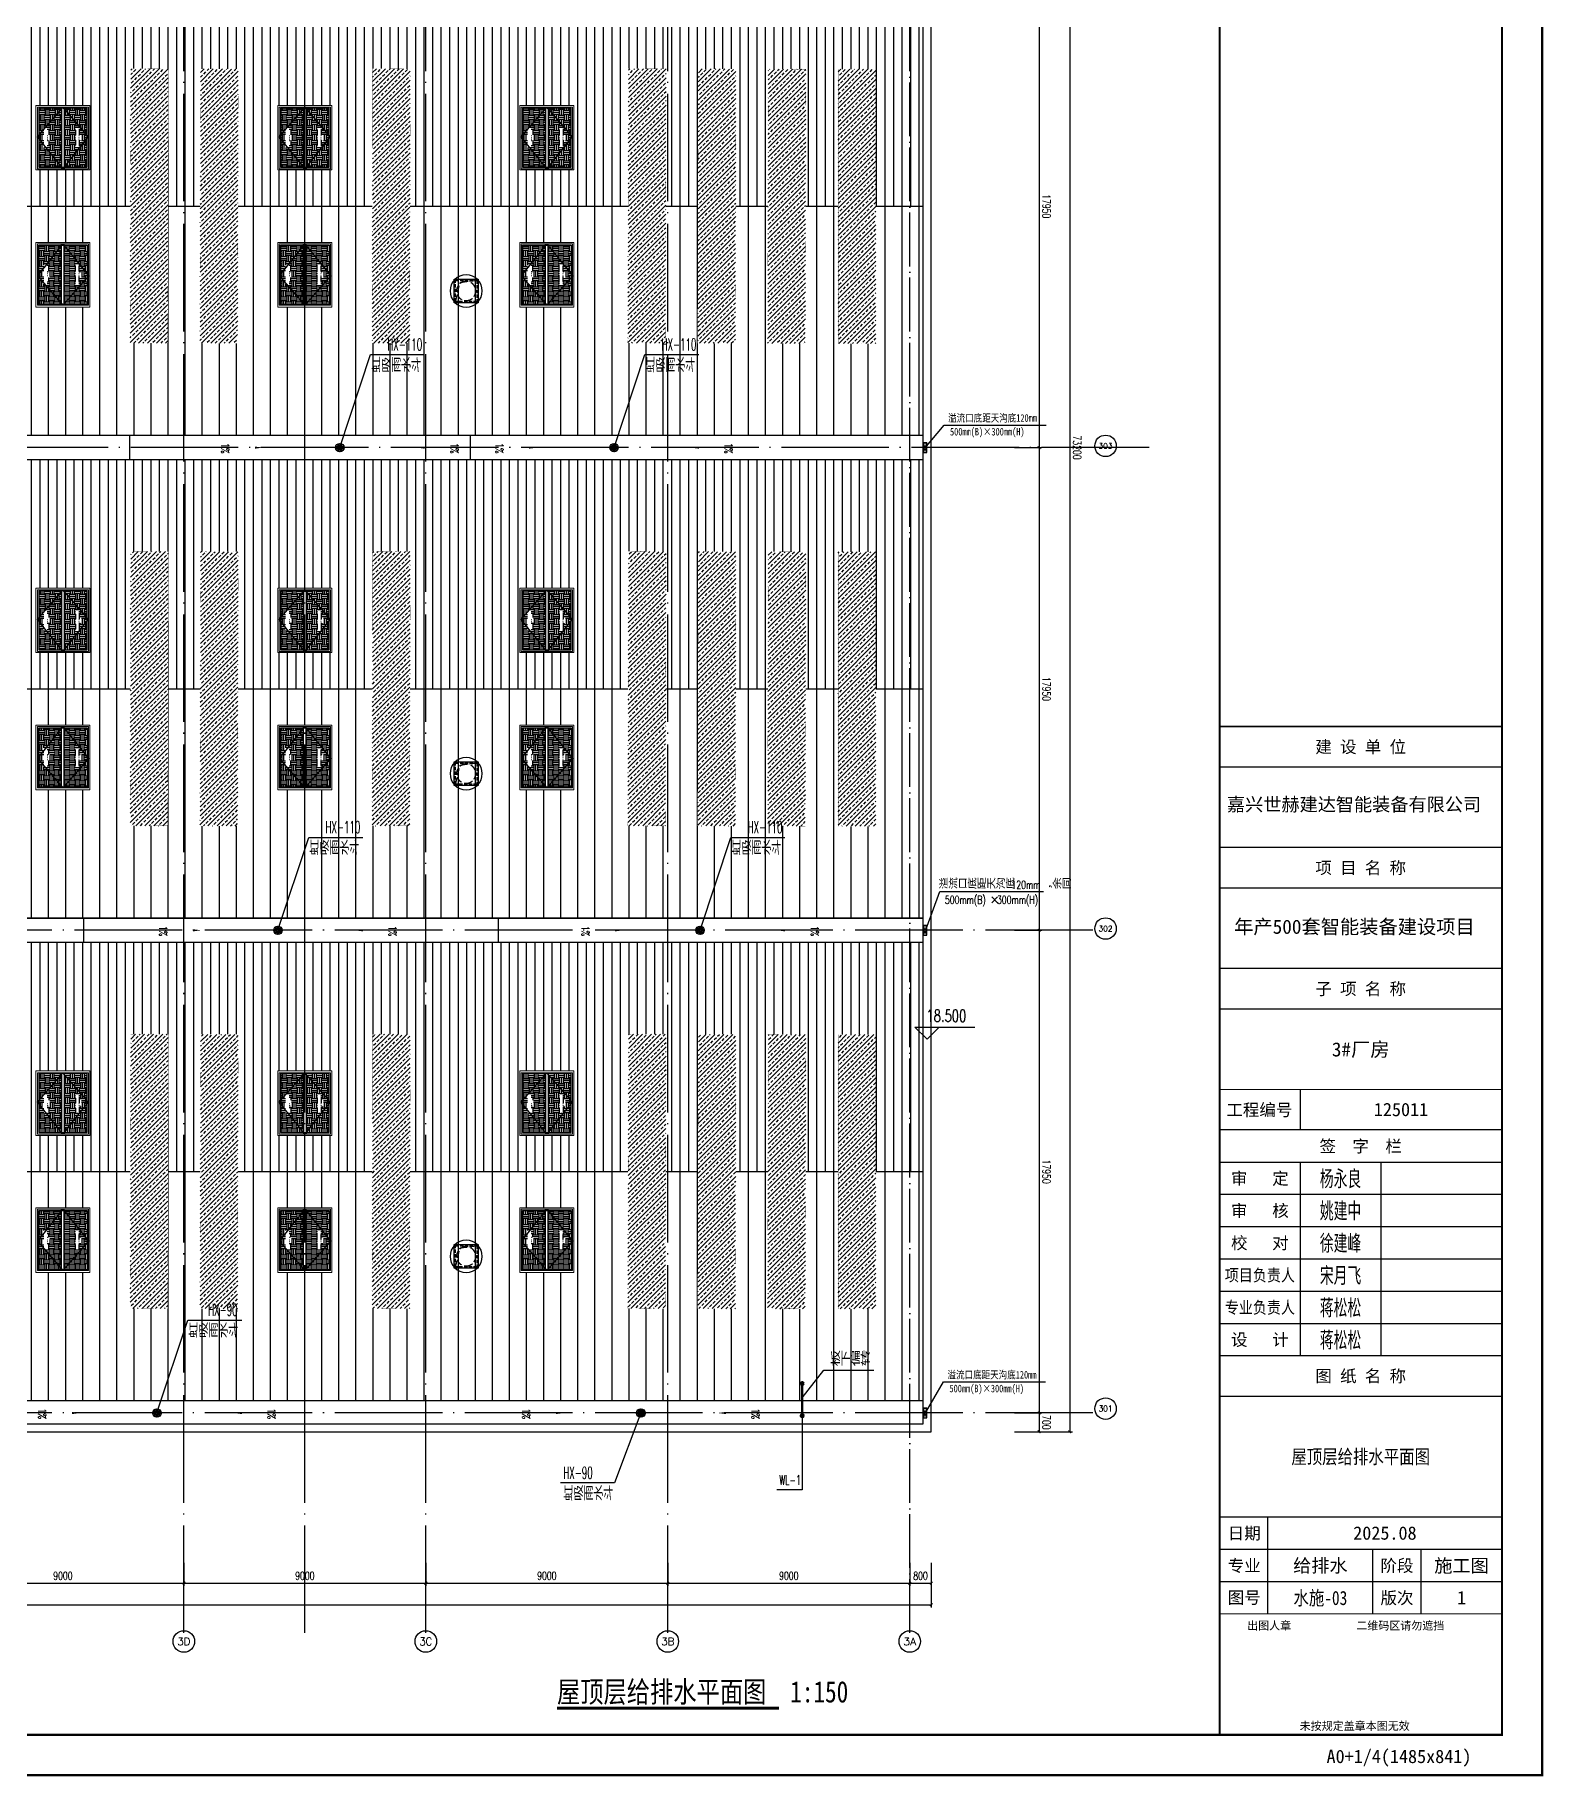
# Model space of a CAD drawing. Extents: x -452079 to 117456, y 3902 to 836955.
# Drawn here: x 61352 to 117456, y 535415 to 600170 of the extents above; entities that cross this region are included whole.
import ezdxf
from ezdxf.enums import TextEntityAlignment as Align

# ---------------------------------------------------------------- set-up
doc = ezdxf.new("R2010")
doc.units = 0
doc.header["$LTSCALE"] = 1000
doc.header["$MEASUREMENT"] = 0
for name, pattern in [('DASH', [0.35, 0.25, -0.1]), ('DOTE', [2.42, 2, -0.2, 0.02, -0.2]), ('HIDDEN', [9.525, 6.35, -3.175])]:
    doc.linetypes.add(name, pattern=pattern)
for name, color, linetype in [('0-cxFrame', 155, 'Continuous'), ('99平面图例外参$0$A-HATCH-2', 251, 'Continuous'), ('A-AXIS-D', 1, 'Continuous'), ('A-AXIS-DOTE', 14, 'DOTE'), ('A-AXIS-SYMB', 3, 'Continuous'), ('A-DRAIN', 142, 'Continuous'), ('A-HATCH-2', 251, 'Continuous'), ('A-LIN-V', 9, 'Continuous'), ('A-SFCE', 30, 'Continuous'), ('A-WINDOW', 140, 'Continuous'), ('AS-COLN', 6, 'Continuous'), ('AS-结构边线层', 200, 'Continuous'), ('DIM_污水', 2, 'Continuous'), ('E-电气标注', 84, 'Continuous'), ('PUB_TEXT', 7, 'Continuous'), ('qianming', 155, 'Continuous'), ('S-其他', 3, 'Continuous'), ('SPACE', 7, 'Continuous'), ('SPACE_HATCH', 8, 'Continuous'), ('TWT_LEAD', 3, 'Continuous'), ('WALL', 2, 'Continuous'), ('参考线', 8, 'Continuous'), ('图号层', 4, 'Continuous'), ('图名层', 4, 'Continuous'), ('外框', 1, 'HIDDEN'), ('文本', 4, 'Continuous'), ('暖通', 7, 'Continuous'), ('虹吸溢流', 3, 'Continuous'), ('虹吸雨水斗', 6, 'Continuous'), ('虹吸雨水标注XT', 7, 'Continuous')]:
    doc.layers.add(name, color=color, linetype=linetype)
for name, color, linetype, lineweight in [('0-cxText', 131, 'Continuous', 25), ('Gps-ZF污水', 2, 'DASH', 60), ('LG-ZF污水', 2, 'Continuous', 60), ('成型线', 3, 'Continuous', 18)]:
    doc.layers.add(name, color=color, linetype=linetype, lineweight=lineweight)
doc.layers.add('A-加建区域', color=47, linetype='Continuous', plot=False)
doc.styles.add('-宋体', font='', dxfattribs={"width": 0.8})
doc.styles.add('_TCH_AXIS', font='COMPLEX', dxfattribs={"bigfont": 'GBCBIG'})
doc.styles.add('_TCH_DIM', font='SIMPLEX', dxfattribs={"width": 0.75, "bigfont": '@1HZTXT'})
doc.styles.add('_TCH_DIM_T3', font='SIMPLEX', dxfattribs={"width": 0.705882, "bigfont": 'GBCBIG'})
doc.styles.add('_TCH_SPACE', font='SIMPLEX', dxfattribs={"height": 5, "bigfont": 'GBCBIG'})
doc.styles.add('_TWT_SERIAL', font='SIMPLEX', dxfattribs={"width": 0.8, "height": 3, "bigfont": 'HZTXT'})
doc.styles.add('A-DIM_T3', font='SIMPLEX', dxfattribs={"width": 0.705882, "bigfont": 'GBCBIG'})
doc.styles.add('BZHZ', font='bzxw', dxfattribs={"width": 0.8, "bigfont": 'bzhz'})
doc.styles.add('cx_biaoti', font='')
doc.styles.add('cx_tuming', font='')
doc.styles.add('cx_tuqian1', font='')
doc.styles.add('ST', font='')
doc.styles.add('黑体', font='', dxfattribs={"height": 12})
doc.styles.get('-宋体').set_extended_font_data('SimSun')
doc.styles.get('cx_biaoti').set_extended_font_data('SimSun')
doc.styles.get('cx_tuming').set_extended_font_data('SimHei')
doc.styles.get('cx_tuqian1').set_extended_font_data('SimSun')
doc.styles.get('ST').set_extended_font_data('SimHei')
doc.styles.get('黑体').set_extended_font_data('SimHei')
doc.dimstyles.new('_TCH_ARCH&&100', dxfattribs={"dimtxt": 297.5, "dimasz": 100, "dimexe": 100, "dimexo": 100, "dimgap": 126.25, "dimtad": 1, "dimdec": 0, "dimzin": 0, "dimdsep": 46, "dimtxsty": '_TCH_DIM_T3', "dimblk": 'ARCHTICK', "dimcen": 0.09, "dimclrt": 7, "dimazin": 2, "dimtfac": 1, "dimtdec": 0, "dimtix": 1, "dimtmove": 2, "dimatfit": 3, "dimfxl": 0, "dimtolj": 1, "dimtzin": 0, "dimarcsym": 0})
doc.dimstyles.new('A-DIM&&100', dxfattribs={"dimtxt": 297.5, "dimasz": 100, "dimexe": 100, "dimexo": 100, "dimgap": 126.25, "dimtad": 1, "dimdec": 0, "dimzin": 0, "dimdsep": 46, "dimtxsty": 'A-DIM_T3', "dimblk": 'ARCHTICK', "dimcen": 0.09, "dimclrt": 7, "dimazin": 2, "dimtfac": 1, "dimtdec": 0, "dimtix": 1, "dimtmove": 2, "dimatfit": 3, "dimfxl": 0, "dimtolj": 1, "dimtzin": 0, "dimarcsym": 0})
pattern_1 = [(90, (-181339.1, -540023.96), (-317.5, 0), [])]
pattern_2 = [(90, (-181339.1, -540023.96), (-635, 0), [])]
pattern_3 = [(0, (0, 0), (187.5, 187.5), [187.5, -187.5]), (0, (0, 70.31), (187.5, 187.5), [187.5, -187.5]), (0, (0, 140.62), (187.5, 187.5), [187.5, -187.5]), (90, (23.44, 164.06), (-187.5, 187.5), [187.5, -187.5]), (90, (93.75, 164.06), (-187.5, 187.5), [187.5, -187.5]), (90, (164.06, 164.06), (-187.5, 187.5), [187.5, -187.5])]

# ---------------------------------------------------------------- blocks, each defined once
blk = doc.blocks.new('“奔腾”虹吸雨水斗')
at = {"layer": '虹吸雨水斗', "lineweight": 25}
for p, q in [((946944, 86685), (947028, 86658)), ((947028, 86641), (946944, 86614)), ((947032, 86673), (946946, 86692)), ((946982, 86753), (947040, 86688)), ((947052, 86699), (946987, 86758)), ((947048, 86793), (947066, 86707)), ((947082, 86711), (947055, 86795)), ((947125, 86795), (947098, 86711)), ((947114, 86707), (947132, 86793)), ((947194, 86758), (947128, 86699)), ((947140, 86688), (947199, 86753)), ((947234, 86692), (947148, 86673)), ((947152, 86658), (947236, 86685)), ((947236, 86614), (947152, 86641)), ((946946, 86607), (947032, 86625)), ((947040, 86611), (946982, 86546)), ((946987, 86541), (947052, 86600)), ((947066, 86592), (947048, 86506)), ((947055, 86504), (947082, 86587)), ((947098, 86587), (947125, 86504)), ((947132, 86506), (947114, 86592)), ((947128, 86600), (947194, 86541)), ((947199, 86546), (947140, 86611)), ((947148, 86625), (947234, 86607))]:
    blk.add_line(p, q, dxfattribs=at)
for radius in [150, 47.6]:
    blk.add_circle((947090, 86649), radius, dxfattribs=at)
for centre, start, end in [((947025, 86649), 291.63817, 68.36747), ((947034, 86682), 261.63817, 38.36747), ((947057, 86706), 231.63817, 8.36747), ((947090, 86715), 201.63817, 338.36747), ((947123, 86706), 171.63817, 308.36747), ((947147, 86682), 141.63817, 278.36747), ((947155, 86649), 111.63817, 248.36747), ((947034, 86617), 321.63817, 98.36747), ((947057, 86593), 351.63817, 128.36747), ((947090, 86584), 21.63817, 158.36747), ((947123, 86593), 51.63817, 188.36747), ((947147, 86617), 81.63817, 218.36747)]:
    blk.add_arc(centre, 8.82, start, end, dxfattribs=at)
blk = doc.blocks.new('44')
blk.add_wipeout([(277496, 745320), (279896, 745320), (279896, 747320), (277496, 747320)]).dxf.layer = '参考线'
at = {"layer": 'SPACE_HATCH'}
h = blk.add_hatch(dxfattribs=at)
h.set_pattern_fill('土壤', color=8, scale=50, style=0)
h.set_pattern_definition(pattern_3)
h.paths.add_polyline_path([(277596, 746370), (279796, 746370), (279796, 747220), (277596, 747220)])
h.paths.add_polyline_path([(278352, 746904), (279057, 746904), (279057, 747034), (278352, 747034)])
h.paths.add_polyline_path([(278591, 746811), (278817, 746811), (278817, 746895), (278591, 746895)])
h = blk.add_hatch(dxfattribs=at)
h.set_pattern_fill('土壤', color=8, scale=50, style=0)
h.set_pattern_definition(pattern_3)
h.paths.add_polyline_path([(277596, 746270), (279796, 746270), (279796, 745420), (277596, 745420)])
h.paths.add_polyline_path([(278352, 745724), (279057, 745724), (279057, 745854), (278352, 745854)])
h.paths.add_polyline_path([(278591, 745631), (278817, 745631), (278817, 745715), (278591, 745715)])
at = {"color": 8}
for p, q in [((277566, 746370), (279851, 746370)), ((277566, 746270), (279851, 746270))]:
    blk.add_line(p, q, dxfattribs=at)
at = {"layer": 'A-SFCE', "color": 8}
blk.add_lwpolyline([(277596, 747220), (279796, 747220), (279796, 745420), (277596, 745420)], close=True, dxfattribs=at)
at = {"layer": '外框', "color": 8}
for points in [[(279851, 746320), (278658, 747270), (277566, 746320)], [(279851, 746320), (278658, 745370), (277566, 746320)]]:
    blk.add_lwpolyline(points, dxfattribs=at)
at = {"layer": '成型线'}
blk.add_line((279896, 745320), (279896, 747320), dxfattribs=at)
blk.add_lwpolyline([(279896, 745320), (277496, 745320), (277496, 747320), (279896, 747320)], dxfattribs=at)
blk.add_lwpolyline([(279851, 745370), (279851, 747270), (277566, 747270), (277566, 745370)], close=True, dxfattribs=at)
at = {"layer": 'SPACE', "color": 8, "style": '_TCH_SPACE', "width": 0.705882}
for p in [(278792, 746863), (278792, 745683)]:
    blk.add_text('2', height=29.8, dxfattribs=at).set_placement(p)
blk = doc.blocks.new('eeee')
at = {"layer": 'A-LIN-V'}
blk.add_blockref('44', (16550, 81000), dxfattribs=at)
at = {"layer": 'A-LIN-V', "xscale": -0.9999999999999998}
blk.add_blockref('44', (579042, 81000), dxfattribs=at)
blk = doc.blocks.new('423432432222')
at = {"layer": 'A-WINDOW', "rotation": 90}
blk.add_blockref('eeee', (1193916, 416524), dxfattribs=at)
blk = doc.blocks.new('_ArchTick')
at = {"color": 0, "linetype": 'ByBlock', "const_width": 0.4}
blk.add_lwpolyline([(-0.5, -0.5), (0.5, 0.5)], dxfattribs=at)
blk = doc.blocks.new('*D256')
at = {"layer": 'A-AXIS-D', "color": 0, "lineweight": -2, "transparency": 16777216}
for p, q in [((153807, 3326), (153807, 2468)), ((162807, 3326), (162807, 2468)), ((153807, 2568), (162807, 2568))]:
    blk.add_line(p, q, dxfattribs=at)
at = {"layer": 'A-AXIS-D', "color": 0, "lineweight": -2, "transparency": 16777216, "xscale": 100, "yscale": 100, "zscale": 100, "rotation": 180}
blk.add_blockref('_ArchTick', (153807, 2568), dxfattribs=at)
at = {"layer": 'A-AXIS-D', "color": 0, "lineweight": -2, "transparency": 16777216, "xscale": 100, "yscale": 100, "zscale": 100}
blk.add_blockref('_ArchTick', (162807, 2568), dxfattribs=at)
at = {"layer": 'A-AXIS-D', "color": 7, "transparency": 16777216, "insert": (158307, 2843), "char_height": 297.5, "attachment_point": 5, "style": '_TCH_DIM_T3'}
blk.add_mtext('\\A1;9000', dxfattribs=at)
blk = doc.blocks.new('*D257')
at = {"layer": 'A-AXIS-D', "color": 0, "lineweight": -2, "transparency": 16777216}
for p, q in [((162807, 3326), (162807, 2468)), ((171807, 3326), (171807, 2468)), ((162807, 2568), (171807, 2568))]:
    blk.add_line(p, q, dxfattribs=at)
at = {"layer": 'A-AXIS-D', "color": 0, "lineweight": -2, "transparency": 16777216, "xscale": 100, "yscale": 100, "zscale": 100, "rotation": 180}
blk.add_blockref('_ArchTick', (162807, 2568), dxfattribs=at)
at = {"layer": 'A-AXIS-D', "color": 0, "lineweight": -2, "transparency": 16777216, "xscale": 100, "yscale": 100, "zscale": 100}
blk.add_blockref('_ArchTick', (171807, 2568), dxfattribs=at)
at = {"layer": 'A-AXIS-D', "color": 7, "transparency": 16777216, "insert": (167307, 2843), "char_height": 297.5, "attachment_point": 5, "style": '_TCH_DIM_T3'}
blk.add_mtext('\\A1;9000', dxfattribs=at)
blk = doc.blocks.new('*D258')
at = {"layer": 'A-AXIS-D', "color": 0, "lineweight": -2, "transparency": 16777216}
for p, q in [((171807, 3326), (171807, 2468)), ((180807, 3326), (180807, 2468)), ((171807, 2568), (180807, 2568))]:
    blk.add_line(p, q, dxfattribs=at)
at = {"layer": 'A-AXIS-D', "color": 0, "lineweight": -2, "transparency": 16777216, "xscale": 100, "yscale": 100, "zscale": 100, "rotation": 180}
blk.add_blockref('_ArchTick', (171807, 2568), dxfattribs=at)
at = {"layer": 'A-AXIS-D', "color": 0, "lineweight": -2, "transparency": 16777216, "xscale": 100, "yscale": 100, "zscale": 100}
blk.add_blockref('_ArchTick', (180807, 2568), dxfattribs=at)
at = {"layer": 'A-AXIS-D', "color": 7, "transparency": 16777216, "insert": (176307, 2843), "char_height": 297.5, "attachment_point": 5, "style": '_TCH_DIM_T3'}
blk.add_mtext('\\A1;9000', dxfattribs=at)
blk = doc.blocks.new('*D259')
at = {"layer": 'A-AXIS-D', "color": 0, "lineweight": -2, "transparency": 16777216}
for p, q in [((180807, 3326), (180807, 2468)), ((189807, 3326), (189807, 2468)), ((180807, 2568), (189807, 2568))]:
    blk.add_line(p, q, dxfattribs=at)
at = {"layer": 'A-AXIS-D', "color": 0, "lineweight": -2, "transparency": 16777216, "xscale": 100, "yscale": 100, "zscale": 100, "rotation": 180}
blk.add_blockref('_ArchTick', (180807, 2568), dxfattribs=at)
at = {"layer": 'A-AXIS-D', "color": 0, "lineweight": -2, "transparency": 16777216, "xscale": 100, "yscale": 100, "zscale": 100}
blk.add_blockref('_ArchTick', (189807, 2568), dxfattribs=at)
at = {"layer": 'A-AXIS-D', "color": 7, "transparency": 16777216, "insert": (185307, 2843), "char_height": 297.5, "attachment_point": 5, "style": '_TCH_DIM_T3'}
blk.add_mtext('\\A1;9000', dxfattribs=at)
blk = doc.blocks.new('*D260')
at = {"layer": 'A-AXIS-D', "color": 0, "lineweight": -2, "transparency": 16777216}
for p, q in [((189807, 3326), (189807, 2468)), ((190607, 3326), (190607, 2468)), ((189807, 2568), (190607, 2568))]:
    blk.add_line(p, q, dxfattribs=at)
at = {"layer": 'A-AXIS-D', "color": 0, "lineweight": -2, "transparency": 16777216, "xscale": 100, "yscale": 100, "zscale": 100, "rotation": 180}
blk.add_blockref('_ArchTick', (189807, 2568), dxfattribs=at)
at = {"layer": 'A-AXIS-D', "color": 0, "lineweight": -2, "transparency": 16777216, "xscale": 100, "yscale": 100, "zscale": 100}
blk.add_blockref('_ArchTick', (190607, 2568), dxfattribs=at)
at = {"layer": 'A-AXIS-D', "color": 7, "transparency": 16777216, "insert": (190207, 2843), "char_height": 297.5, "attachment_point": 5, "style": '_TCH_DIM_T3'}
blk.add_mtext('\\A1;800', dxfattribs=at)
blk = doc.blocks.new('*D221')
at = {"layer": 'A-AXIS-D', "color": 0, "lineweight": -2, "transparency": 16777216}
for p, q in [((193701, 62746), (194717, 62746)), ((194617, 62746), (194617, 44796)), ((193701, 44796), (194717, 44796))]:
    blk.add_line(p, q, dxfattribs=at)
at = {"layer": 'A-AXIS-D', "color": 0, "lineweight": -2, "transparency": 16777216, "xscale": 100, "yscale": 100, "zscale": 100}
for p, rotation in [((194617, 62746), 90), ((194617, 44796), 270)]:
    blk.add_blockref('_ArchTick', p, dxfattribs=dict(at, rotation=rotation))
at = {"layer": 'A-AXIS-D', "color": 7, "transparency": 16777216, "insert": (194892, 53771), "char_height": 297.5, "attachment_point": 5, "rotation": 270, "style": 'A-DIM_T3'}
blk.add_mtext('\\A1;17950', dxfattribs=at)
blk = doc.blocks.new('*D222')
at = {"layer": 'A-AXIS-D', "color": 0, "lineweight": -2, "transparency": 16777216}
for p, q in [((193701, 44796), (194717, 44796)), ((194617, 44796), (194617, 26846)), ((193701, 26846), (194717, 26846))]:
    blk.add_line(p, q, dxfattribs=at)
at = {"layer": 'A-AXIS-D', "color": 0, "lineweight": -2, "transparency": 16777216, "xscale": 100, "yscale": 100, "zscale": 100}
for p, rotation in [((194617, 44796), 90), ((194617, 26846), 270)]:
    blk.add_blockref('_ArchTick', p, dxfattribs=dict(at, rotation=rotation))
at = {"layer": 'A-AXIS-D', "color": 7, "transparency": 16777216, "insert": (194892, 35821), "char_height": 297.5, "attachment_point": 5, "rotation": 270, "style": 'A-DIM_T3'}
blk.add_mtext('\\A1;17950', dxfattribs=at)
blk = doc.blocks.new('*D223')
at = {"layer": 'A-AXIS-D', "color": 0, "lineweight": -2, "transparency": 16777216}
for p, q in [((193701, 26846), (194717, 26846)), ((194617, 26846), (194617, 8896)), ((193701, 8896), (194717, 8896))]:
    blk.add_line(p, q, dxfattribs=at)
at = {"layer": 'A-AXIS-D', "color": 0, "lineweight": -2, "transparency": 16777216, "xscale": 100, "yscale": 100, "zscale": 100}
for p, rotation in [((194617, 26846), 90), ((194617, 8896), 270)]:
    blk.add_blockref('_ArchTick', p, dxfattribs=dict(at, rotation=rotation))
at = {"layer": 'A-AXIS-D', "color": 7, "transparency": 16777216, "insert": (194892, 17871), "char_height": 297.5, "attachment_point": 5, "rotation": 270, "style": 'A-DIM_T3'}
blk.add_mtext('\\A1;17950', dxfattribs=at)
blk = doc.blocks.new('*D224')
at = {"layer": 'A-AXIS-D', "color": 0, "lineweight": -2, "transparency": 16777216}
for p, q in [((193701, 8896), (194717, 8896)), ((194617, 8896), (194617, 8196)), ((193701, 8196), (194717, 8196))]:
    blk.add_line(p, q, dxfattribs=at)
at = {"layer": 'A-AXIS-D', "color": 0, "lineweight": -2, "transparency": 16777216, "xscale": 100, "yscale": 100, "zscale": 100}
for p, rotation in [((194617, 8896), 90), ((194617, 8196), 270)]:
    blk.add_blockref('_ArchTick', p, dxfattribs=dict(at, rotation=rotation))
at = {"layer": 'A-AXIS-D', "color": 7, "transparency": 16777216, "insert": (194892, 8546), "char_height": 297.5, "attachment_point": 5, "rotation": 270, "style": 'A-DIM_T3'}
blk.add_mtext('\\A1;700', dxfattribs=at)
blk = doc.blocks.new('*D231')
at = {"layer": 'A-AXIS-D', "color": 0, "lineweight": -2, "transparency": 16777216}
for p, q in [((193961, 81396), (195856, 81396)), ((195756, 81396), (195756, 8196)), ((193961, 8196), (195856, 8196))]:
    blk.add_line(p, q, dxfattribs=at)
at = {"layer": 'A-AXIS-D', "color": 0, "lineweight": -2, "transparency": 16777216, "xscale": 100, "yscale": 100, "zscale": 100}
for p, rotation in [((195756, 81396), 90), ((195756, 8196), 270)]:
    blk.add_blockref('_ArchTick', p, dxfattribs=dict(at, rotation=rotation))
at = {"layer": 'A-AXIS-D', "color": 7, "transparency": 16777216, "insert": (196031, 44796), "char_height": 297.5, "attachment_point": 5, "rotation": 270, "style": '_TCH_DIM_T3'}
blk.add_mtext('\\A1;73200', dxfattribs=at)
blk = doc.blocks.new('*D232')
at = {"layer": 'A-AXIS-D', "color": 0, "lineweight": -2, "transparency": 16777216}
for p, q in [((4907, 3226), (4907, 1668)), ((190607, 3226), (190607, 1668)), ((4907, 1768), (190607, 1768))]:
    blk.add_line(p, q, dxfattribs=at)
at = {"layer": 'A-AXIS-D', "color": 0, "lineweight": -2, "transparency": 16777216, "xscale": 100, "yscale": 100, "zscale": 100, "rotation": 180}
blk.add_blockref('_ArchTick', (4907, 1768), dxfattribs=at)
at = {"layer": 'A-AXIS-D', "color": 0, "lineweight": -2, "transparency": 16777216, "xscale": 100, "yscale": 100, "zscale": 100}
blk.add_blockref('_ArchTick', (190607, 1768), dxfattribs=at)
at = {"layer": 'A-AXIS-D', "color": 7, "transparency": 16777216, "insert": (97757, 2043), "char_height": 297.5, "attachment_point": 5, "style": '_TCH_DIM_T3'}
blk.add_mtext('\\A1;185700', dxfattribs=at)
blk = doc.blocks.new('fengji')
at = {"color": 8, "extrusion": (0, 0, -1)}
for p, q in [((-445, 445), (445, 445)), ((-445, -445), (-445, 445)), ((445, 445), (445, -445)), ((445, -445), (-445, -445))]:
    blk.add_line(p, q, dxfattribs=at)
at = {"layer": 'A-HATCH-2', "color": 8}
for start, end in [(90, 270), (270, 90)]:
    blk.add_arc((0, 0), 600, start, end, dxfattribs=at)
at = {"layer": 'A-HATCH-2', "color": 8, "linetype": 'DASH'}
for start, end in [(90, 270), (270, 90)]:
    blk.add_arc((0, 0), 358, start, end, dxfattribs=at)
at = {"layer": 'AS-COLN', "color": 8, "ltscale": 0.5}
for p, q in [((-445, 445), (445, 445)), ((-445, -445), (-445, 445)), ((445, 445), (445, -445)), ((445, -445), (-445, -445))]:
    blk.add_line(p, q, dxfattribs=at)
at = {"layer": 'AS-COLN', "color": 8, "linetype": 'DASH', "ltscale": 0.5}
for p, q in [((-395, 395), (395, 395)), ((-395, -395), (-395, 395)), ((395, 395), (395, -395)), ((395, -395), (-395, -395))]:
    blk.add_line(p, q, dxfattribs=at)
at = {"layer": 'AS-结构边线层', "color": 8, "linetype": 'DASH'}
for p, q in [((395, 395), (225, -315)), ((225, -315), (-395, -395))]:
    blk.add_line(p, q, dxfattribs=at)
blk = doc.blocks.new('w42343eeee')
blk.add_wipeout([(367285, 568212), (365883, 568215), (365906, 578415), (367306, 578412)]).dxf.layer = '参考线'
at = {"layer": '99平面图例外参$0$A-HATCH-2'}
h = blk.add_hatch(dxfattribs=at)
h.set_pattern_fill('ANSI33', color=8, scale=75)
h.set_pattern_definition([(45, (1135667.22, 924695.12), (-168.3798, 168.3798), []), (45, (1135835.6, 924695.12), (-168.3798, 168.3798), [119.0625, -59.53125])])
h.paths.add_polyline_path([(367083, 568212), (366083, 568215)], flags=17)
h.paths.add_polyline_path([(365906, 578415), (367306, 578412), (367283, 568212), (365883, 568215)])
at = {"layer": 'E-电气标注', "color": 1, "const_width": 1}
blk.add_lwpolyline([(365906, 578415), (365883, 568215), (367283, 568212), (367306, 578412)], close=True, dxfattribs=at)
blk = doc.blocks.new('w4234233')
at = {"layer": 'A-AXIS-SYMB'}
for points in [[(355546, 826830, 0, 0, 0), (355546, 825680, 0, 80, 0), (355546, 825980, 0, 0, 0)], [(355546, 818810, 0, 0, 0), (355546, 819960, 0, 80, 0), (355546, 819660, 0, 0, 0)]]:
    blk.add_lwpolyline(points, format="xyseb", dxfattribs=at)
at = {"layer": 'PUB_TEXT', "style": '_TCH_DIM', "width": 0.705882}
for p in [(355376, 826935), (355376, 818407)]:
    blk.add_text('1%%%', height=297.5, dxfattribs=at).set_placement(p)
blk = doc.blocks.new('溢流口')
at = {"layer": '虹吸雨水标注XT'}
for p, q in [((-250, 98), (250, -98)), ((250, 98), (-250, -98)), ((250, -98), (250, 98))]:
    blk.add_line(p, q, dxfattribs=at)
blk.add_lwpolyline([(-250, 98), (250, 98), (250, -98), (-250, -98)], close=True, dxfattribs=at)
blk = doc.blocks.new('zjcx_lan_qianzi(Dragon)')
for p, q in [((-7000, 4800), (0, 4800)), ((-5000, 4800), (-5000, 0)), ((-3000, 4800), (-3000, 0)), ((-7000, 4000), (0, 4000)), ((-7000, 3200), (0, 3200)), ((-7000, 2400), (0, 2400)), ((-7000, 1600), (0, 1600)), ((-7000, 800), (0, 800))]:
    blk.add_line(p, q)
at = {"const_width": 30}
blk.add_lwpolyline([(-7000, 5600), (0, 5600)], dxfattribs=at)
blk.add_lwpolyline([(-7000, 5600), (0, 5600), (0, 0), (-7000, 0)], close=True, dxfattribs=at)
at = {"style": 'cx_biaoti'}
for s, p in [('签  字  栏', (-3500, 5200)), ('审   定', (-6000, 4400)), ('审   核', (-6000, 3600)), ('校   对', (-6000, 2800)), ('设   计', (-6000, 400))]:
    blk.add_text(s, height=300, dxfattribs=at).set_placement(p, align=Align.MIDDLE)
at = {"style": 'cx_biaoti', "width": 0.85}
for s, p in [('项目负责人', (-6000, 2000)), ('专业负责人', (-6000, 1200))]:
    blk.add_text(s, height=300, dxfattribs=at).set_placement(p, align=Align.MIDDLE)
blk = doc.blocks.new('T-签字(Dragon)')
at = {"layer": '0-cxFrame'}
blk.add_blockref('zjcx_lan_qianzi(Dragon)', (0, 0), dxfattribs=at)
at = {"layer": 'qianming', "style": 'BZHZ', "width": 0.8}
for s, p in [('杨永良', (-4000, 4400)), ('姚建中', (-4000, 3600)), ('徐建峰', (-4000, 2800)), ('宋月飞', (-4000, 2000)), ('蒋松松', (-4000, 1200)), ('蒋松松', (-4000, 400))]:
    blk.add_text(s, height=450, dxfattribs=at).set_placement(p, align=Align.MIDDLE)
blk = doc.blocks.new('zjcx_lan_tuming(Dragon)')
for p, q in [((-7000, 8400), (0, 8400)), ((-5800, 3000), (-5800, 5400)), ((-7000, 4600), (0, 4600)), ((-3200, 3000), (-3200, 4600)), ((-2000, 3000), (-2000, 4600)), ((-7000, 3800), (0, 3800))]:
    blk.add_line(p, q)
at = {"const_width": 30}
for points in [[(-7000, 9400), (0, 9400)], [(-7000, 5400), (0, 5400)], [(-7000, 3000), (0, 3000)], [(-7000, 0), (0, 0)]]:
    blk.add_lwpolyline(points, dxfattribs=at)
blk.add_lwpolyline([(-7000, 9400), (0, 9400), (0, 0), (-7000, 0)], close=True)
at = {"style": 'cx_biaoti'}
for s, p in [('图 纸 名 称', (-3500, 8900)), ('日期', (-6388, 5000)), ('专业', (-6388, 4200)), ('阶段', (-2600, 4200)), ('图号', (-6388, 3400)), ('版次', (-2600, 3400))]:
    blk.add_text(s, height=300, dxfattribs=at).set_placement(p, align=Align.MIDDLE)
for s, p in [('出图人章', (-6316, 2607)), ('二维码区请勿遮挡', (-3609, 2607)), ('未按规定盖章本图无效', (-5013, 120))]:
    blk.add_text(s, height=200, dxfattribs=at).set_placement(p)
blk = doc.blocks.new('T-图签(Dragon)')
blk.add_blockref('zjcx_lan_tuming(Dragon)', (0, 0))
at = {"color": 3, "style": 'cx_biaoti'}
for s, p in [('2025.08', (-2900, 5000)), ('给排水', (-4500, 4200)), ('施工图', (-1000, 4200))]:
    blk.add_text(s, height=330, dxfattribs=at).set_placement(p, align=Align.MIDDLE)
blk = doc.blocks.new('zjcx_lan_xiangmu(Dragon)')
for p, q in [((-7000, 9000), (0, 9000)), ((-7000, 6000), (0, 6000)), ((-7000, 3000), (0, 3000)), ((-5000, 1000), (-5000, 0))]:
    blk.add_line(p, q)
at = {"const_width": 30}
for points in [[(-7000, 10000), (0, 10000)], [(-7000, 7000), (0, 7000)], [(-7000, 7000), (0, 7000)], [(-7000, 4000), (0, 4000)], [(-7000, 4000), (0, 4000)], [(-7000, 1000), (0, 1000)], [(-7000, 0), (0, 0)]]:
    blk.add_lwpolyline(points, dxfattribs=at)
blk.add_lwpolyline([(-7000, 10000), (0, 10000), (0, 0), (-7000, 0)], close=True)
at = {"style": 'cx_biaoti'}
for s, p in [('建 设 单 位', (-3500, 9500)), ('项 目 名 称', (-3500, 6500)), ('子 项 名 称', (-3500, 3500)), ('工程编号', (-6013, 500))]:
    blk.add_text(s, height=300, dxfattribs=at).set_placement(p, align=Align.MIDDLE)
blk = doc.blocks.new('T-项目(Dragon)')
blk.add_blockref('zjcx_lan_xiangmu(Dragon)', (0, 0))
at = {"color": 3, "style": 'cx_tuming'}
for s, height, p in [('嘉兴世赫建达智能装备有限公司', 330, (-6816, 7901)), ('年产500套智能装备建设项目 ', 350, (-6638, 4859))]:
    blk.add_text(s, height=height, dxfattribs=at).set_placement(p)
blk = doc.blocks.new('zjcx_T0(Dragon)')
at = {"layer": '0-cxFrame', "const_width": 50}
blk.add_lwpolyline([(0, 82100), (-7000, 82100), (-7000, 0), (0, 0)], close=True, dxfattribs=at)
at = {"layer": '0-cxFrame'}
for name, p in [('T-项目(Dragon)', (0, 15000)), ('T-签字(Dragon)', (0, 9400)), ('T-图签(Dragon)', (0, 0))]:
    blk.add_blockref(name, p, dxfattribs=at)
blk = doc.blocks.new('TK22.A0+1 L(Dragon)')
at = {"layer": '0-cxFrame', "color": 7, "const_width": 0.5}
blk.add_lwpolyline([(0, 0), (-1485, 0), (-1485, 841), (0, 841)], close=True, dxfattribs=at)
at = {"layer": '0-cxFrame', "const_width": 0.5}
for points in [[(-80, 10), (-1465, 10), (-1465, 831), (-80, 831)], [(-10, 10), (-80, 10), (-80, 831), (-10, 831)]]:
    blk.add_lwpolyline(points, close=True, dxfattribs=at)
at = {"layer": '0-cxFrame', "xscale": 0.01, "yscale": 0.01, "zscale": 0.01}
blk.add_blockref('zjcx_T0(Dragon)', (-10, 10), dxfattribs=at)
at = {"style": '黑体', "flags": 4}
blk.add_attdef('图幅', text='', height=3.3, dxfattribs=at).set_placement((-40, 3), align=Align.RIGHT)
at = {"layer": '0-cxFrame', "style": '黑体'}
blk.add_text('(1485x841)', height=3.3, dxfattribs=at).set_placement((-40, 3))
at = {"layer": '0-cxText', "flags": 4}
for tag, height, style, p in [('建设单位', 3.5, 'cx_tuming', (-45, 240)), ('项目名称', 3.5, 'cx_tuming', (-45, 210)), ('子项名称', 3.5, 'cx_tuming', (-45, 180)), ('工程编号', 3.3, 'cx_tuqian1', (-35, 165)), ('图名1', 3.5, 'cx_tuming', (-45, 87)), ('图名2', 3.5, 'cx_tuming', (-45, 79)), ('图名3', 3.5, 'cx_tuming', (-45, 71)), ('出图日期', 3.3, 'cx_tuqian1', (-39, 60)), ('专业', 3.3, 'cx_tuqian1', (-55, 52)), ('图号', 3.3, 'cx_tuqian1', (-55, 44)), ('版次', 3.3, 'cx_tuqian1', (-20, 44))]:
    blk.add_attdef(tag, text='', height=height, dxfattribs=dict(at, style=style)).set_placement(p, align=Align.MIDDLE)
blk = doc.blocks.new('A$C46715D7E')
at = {"layer": 'A-HATCH-2'}
h = blk.add_hatch(dxfattribs=at)
h.set_pattern_fill('ANSI31', color=8, scale=200, angle=45)
h.set_pattern_definition(pattern_1)
h.paths.add_polyline_path([(17293.7, 62296), (14527.7, 53771), (52540.9, 53771), (185076.6, 53771), (190306.7, 53771), (190306.7, 62296)])
h = blk.add_hatch(dxfattribs=at)
h.set_pattern_fill('ANSI31', color=8, scale=400, angle=45)
h.set_pattern_definition(pattern_2)
h.paths.add_polyline_path([(52540.9, 53771), (185076.6, 53771), (190306.7, 53771), (190306.7, 45246), (11761.6, 45246), (14527.7, 53771), (39910.9, 53771)])
h = blk.add_hatch(dxfattribs=at)
h.set_pattern_fill('ANSI31', color=8, scale=200, angle=45)
h.set_pattern_definition(pattern_1)
h.paths.add_polyline_path([(11469.6, 44346), (8703.6, 35821), (52540.9, 35821), (185076.6, 35821), (190306.7, 35821), (190306.7, 44346)])
h = blk.add_hatch(dxfattribs=at)
h.set_pattern_fill('ANSI31', color=8, scale=400, angle=45)
h.set_pattern_definition(pattern_2)
h.paths.add_polyline_path([(8703.6, 35821), (5942.6, 27311.8), (190306.7, 27296), (190306.7, 35821)])
h = blk.add_hatch(dxfattribs=at)
h.set_pattern_fill('ANSI31', color=8, scale=200, angle=45)
h.set_pattern_definition(pattern_1)
h.paths.add_polyline_path([(5506.7, 25496), (5206.7, 25496), (5206.7, 17871), (19615.8, 17871), (52540.9, 17871), (185076.6, 17871), (190306.7, 17871), (190306.7, 26396), (5506.7, 26396)])
h = blk.add_hatch(dxfattribs=at)
h.set_pattern_fill('ANSI31', color=8, scale=400, angle=45)
h.set_pattern_definition(pattern_2)
h.paths.add_polyline_path([(52540.9, 17871), (185076.6, 17871), (190306.7, 17871), (190306.7, 9346), (5206.7, 9346), (5206.7, 17871), (39910.9, 17871)])
at = {"layer": 'A-AXIS-D'}
for centre in [(197090.5, 44860.3), (197090.5, 26910.3), (197090.5, 9060.3), (162806.7, 400), (171806.7, 400), (180806.7, 400), (189806.7, 400)]:
    blk.add_circle(centre, 400, dxfattribs=at)
at = {"layer": 'A-AXIS-DOTE', "color": 8, "ltscale": 2}
for p, q in [((162806.7, 716), (162806.7, 86196)), ((171806.7, 716), (171806.7, 86196)), ((180806.7, 716), (180806.7, 86196)), ((198710.9, 44796), (650.9, 44796)), ((196620.9, 26846), (650.9, 26846)), ((196620.9, 8896), (650.9, 8896))]:
    blk.add_line(p, q, dxfattribs=at)
at = {"layer": 'A-AXIS-DOTE', "color": 8}
blk.add_line((189806.7, 716), (189806.7, 86196), dxfattribs=at)
at = {"layer": 'A-AXIS-SYMB'}
for p, q in [((190404.7, 26867), (190924.7, 28286)), ((190924.7, 28286), (194784.7, 28286)), ((190450.9, 22796), (190000.9, 23246)), ((190000.9, 23246), (192228, 23246)), ((190450.9, 22796), (190900.9, 23246))]:
    blk.add_line(p, q, dxfattribs=at)
at = {"layer": 'A-AXIS-SYMB', "const_width": 40}
blk.add_lwpolyline([(190397.8, 26848.3, 1), (190411.6, 26885.8, 1)], format="xyb", close=True, dxfattribs=at)
at = {"layer": 'A-DRAIN'}
for p, q in [((159090.9, 26396), (159090.9, 27296)), ((174510.9, 26396), (174510.9, 27296)), ((174510.9, 26396), (174510.9, 27296)), ((171806.7, 8496), (171806.7, 9346))]:
    blk.add_line(p, q, dxfattribs=at)
for points in [[(160790.9, 45246), (160790.9, 44346)], [(173460.9, 45246), (173460.9, 44346)], [(173460.9, 45246), (173460.9, 44346)]]:
    blk.add_lwpolyline(points, dxfattribs=at)
at = {"layer": 'A-LIN-V'}
for points in [[(190306.7, 45246), (11761.6, 45246)], [(190306.7, 44346), (11469.6, 44346)], [(190306.7, 27296), (5937.5, 27296)], [(190306.7, 26396), (5506.7, 26396)], [(190306.7, 9346), (5206.7, 9346)]]:
    blk.add_lwpolyline(points, dxfattribs=at)
at = {"layer": 'A-SFCE'}
for points in [[(190606.7, 8196), (190606.7, 81396), (22439.6, 81396), (4906.7, 27359.3), (4906.7, 26346), (5506.7, 26346)], [(5206.7, 24546), (5206.7, 8496), (190306.7, 8496), (190306.7, 81096), (22657.7, 81096), (5206.7, 27311.9), (5206.7, 26646), (5506.7, 26646)], [(13783.6, 53771), (190306.7, 53771)], [(7967.6, 35821), (190306.7, 35821)], [(5506.7, 24846), (4906.7, 24846), (4906.7, 8196), (190606.7, 8196)], [(5206.7, 17871), (190306.7, 17871)]]:
    blk.add_lwpolyline(points, dxfattribs=at)
at = {"layer": 'A-加建区域', "rotation": 270}
for p in [(-654213.3, 400341.9), (-644013.3, 400341.9), (-656513.3, 382391.9), (-640813.3, 382391.9), (-661013.3, 364441.9), (-643013.3, 364441.9)]:
    blk.add_blockref('w4234233', p, dxfattribs=at)
at = {"layer": '暖通', "rotation": 180}
for p in [(173306.7, 50621), (173306.7, 32671), (173306.7, 14721)]:
    blk.add_blockref('fengji', p, dxfattribs=at)
at = {"layer": '虹吸溢流', "ltscale": 200, "xscale": -0.70754716981, "yscale": 0.70754716981, "zscale": 0.70754716981, "rotation": 270}
for p in [(190375.7, 44796), (190375.7, 26846), (190375.7, 8896)]:
    blk.add_blockref('溢流口', p, dxfattribs=at)
at = {"layer": 'PUB_TEXT', "style": '_TCH_AXIS'}
for s, height, p, p2 in [('303', 206.28, (196830.2, 44757.2), (197350.8, 44757.2)), ('302', 206.28, (196830.2, 26807.2), (197350.8, 26807.2)), ('301', 224.46, (196833.9, 8948.1), (197347, 8948.1)), ('3D', 282.17, (162564.9, 258.9), (163048.6, 258.9)), ('3C', 294.28, (171568.5, 252.9), (172044.9, 252.9)), ('3B', 282.17, (180564.9, 258.9), (181048.6, 258.9)), ('3A', 276.42, (189563.2, 261.8), (190050.2, 261.8))]:
    blk.add_text(s, height=height, dxfattribs=at).set_placement(p, p2, align=Align.FIT)
at = {"layer": 'PUB_TEXT', "style": '_TCH_DIM'}
for s, height, p in [('溢流口底距天沟底', 337.59, (190883.6, 28391)), ('，余同', 337.59, (194751.8, 28391)), ('×', 337.6, (192804, 27831))]:
    blk.add_text(s, height=height, dxfattribs=at).set_placement(p)
at = {"layer": 'PUB_TEXT', "style": '_TCH_DIM', "width": 0.705882}
for s, height, p in [('120mm', 297.5, (193591.8, 28391)), ('500mm(B)', 297.5, (191114, 27831)), ('300mm(H)', 297.5, (193049.7, 27831)), ('18.500', 446.25, (190425.9, 23446))]:
    blk.add_text(s, height=height, dxfattribs=at).set_placement(p)
at = {"layer": 'A-AXIS-D'}
for base, p1, p2, dimstyle, picture, middle in [((195756.4, 8196), (193860.9, 81396), (193860.9, 8196), '_TCH_ARCH&&100', '*D231', (196031.4, 44796)), ((194616.7, 44796), (193600.9, 62746), (193600.9, 44796), 'A-DIM&&100', '*D221', (194891.7, 53771)), ((194616.7, 26846), (193600.9, 44796), (193600.9, 26846), 'A-DIM&&100', '*D222', (194891.7, 35821)), ((194616.7, 8896), (193600.9, 26846), (193600.9, 8896), 'A-DIM&&100', '*D223', (194891.7, 17871)), ((194616.7, 8196), (193600.9, 8896), (193600.9, 8196), 'A-DIM&&100', '*D224', (194891.7, 8546))]:
    dim = blk.add_linear_dim(base=base, p1=p1, p2=p2, angle=270, dimstyle=dimstyle, override={"dimgap": 0}, dxfattribs=at)
    dim.commit()
    dim.dimension.update_dxf_attribs({"geometry": picture, "text_midpoint": middle, "dimtype": 161, "text_rotation": 270})
for base, p1, p2, picture, middle in [((190606.7, 1768.3), (4906.7, 3326.3), (190606.7, 3326.3), '*D232', (97756.7, 2043.3)), ((162806.7, 2568.3), (153806.7, 3426.3), (162806.7, 3426.3), '*D256', (158306.7, 2843.3)), ((171806.7, 2568.3), (162806.7, 3426.3), (171806.7, 3426.3), '*D257', (167306.7, 2843.3)), ((180806.7, 2568.3), (171806.7, 3426.3), (180806.7, 3426.3), '*D258', (176306.7, 2843.3)), ((189806.7, 2568.3), (180806.7, 3426.3), (189806.7, 3426.3), '*D259', (185306.7, 2843.3)), ((190606.7, 2568.3), (189806.7, 3426.3), (190606.7, 3426.3), '*D260', (190206.7, 2843.3))]:
    dim = blk.add_linear_dim(base=base, p1=p1, p2=p2, angle=0, dimstyle='_TCH_ARCH&&100', override={"dimgap": 0}, dxfattribs=at)
    dim.commit()
    dim.dimension.update_dxf_attribs({"geometry": picture, "text_midpoint": middle, "dimtype": 161})
at = {"layer": 'A-SFCE'}
for p in [(-205076.6, -519531.6), (-202476.6, -519537.5), (-196076.6, -519531.6), (-186562.2, -519531.6), (-183962.2, -519537.5), (-181362.2, -519543.4), (-205076.6, -537481.6), (-202476.6, -537487.5), (-196076.6, -537481.6), (-186562.2, -537481.6), (-183962.2, -537487.5), (-181362.2, -537493.4), (-205076.6, -555431.6), (-202476.6, -555437.5), (-196076.6, -555431.6), (-186562.2, -555431.6), (-183962.2, -555437.5), (-181362.2, -555443.4)]:
    blk.add_blockref('w42343eeee', p, dxfattribs=at)
at = {"layer": 'A-SFCE', "rotation": 0.1299683941899631}
for p in [(-177449.2, -520377.9), (-177449.2, -538327.9), (-177449.2, -556277.9)]:
    blk.add_blockref('w42343eeee', p, dxfattribs=at)
at = {"layer": 'A-WINDOW'}
for p in [(-208289.1, -660549), (-199289.1, -660549), (-190289.1, -660549), (-208289.1, -678499), (-199289.1, -678499), (-190289.1, -678499), (-208289.1, -696449), (-199289.1, -696449), (-190289.1, -696449)]:
    blk.add_blockref('423432432222', p, dxfattribs=at)
at = {"layer": 'A-AXIS-DOTE', "color": 8, "ltscale": 2}
blk.add_line((167306.7, 716), (167306.7, 86196), dxfattribs=at)
at = {"layer": 'A-LIN-V'}
blk.add_lwpolyline([(11469.6, 44346), (5937.5, 27296), (190306.7, 27296)], dxfattribs=at)

msp = doc.modelspace()

# ---------------------------------------------------------------- linework, layer by layer
at = {"layer": 'S-其他', "color": 20, "const_width": 105}
msp.add_lwpolyline([(80774.74, 537945.8), (89030.31, 537945.8)], dxfattribs=at)

# ---------------------------------------------------------------- block references
at = {"layer": 'WALL'}
msp.add_blockref('A$C46715D7E', (-95910.9, 540023.96), dxfattribs=at)

# ---------------------------------------------------------------- texts
at = {"layer": 'S-其他', "color": 7, "style": '-宋体', "width": 0.8}
for s, p in [('屋顶层给排水平面图', (80774.74, 538155.8)), ('1:150', (89450.31, 538155.8))]:
    msp.add_text(s, height=793.038, dxfattribs=at).set_placement(p)
at = {"layer": '图号层', "color": 1, "style": '-宋体', "width": 0.8}
msp.add_text('水施-03', height=525, dxfattribs=at).set_placement((109168.94, 542052.12), align=Align.MIDDLE)
at = {"layer": '图名层', "color": 6, "style": '-宋体', "width": 0.8}
msp.add_text('屋顶层给排水平面图', height=525, dxfattribs=at).set_placement((110668.94, 547302.25), align=Align.MIDDLE)

# ---------------------------------------------------------------- next in the draw order: linework, layer by layer
at = {"layer": 'DIM_污水'}
for p, q in [((89895.82, 548820), (89895.82, 546067.01)), ((89895.82, 546067.01), (88952.19, 546067.01))]:
    msp.add_line(p, q, dxfattribs=at)
at = {"layer": 'Gps-ZF污水', "const_width": 90}
msp.add_lwpolyline([(89895.82, 548875), (89895.82, 549965)], dxfattribs=at)
at = {"layer": 'LG-ZF污水'}
for centre, radius in [((89895.82, 550020), 55), ((89895.82, 550020), 40), ((89895.82, 548820), 55), ((89895.82, 548820), 40)]:
    msp.add_circle(centre, radius, dxfattribs=at)
at = {"layer": 'TWT_LEAD'}
for p, q in [((89895.82, 549478.31), (90704.43, 550510.36)), ((90704.43, 550510.36), (92559.67, 550510.36))]:
    msp.add_line(p, q, dxfattribs=at)
at = {"layer": '文本'}
for p, q in [((72695.82, 584820), (73843.07, 588276.85)), ((73843.07, 588276.85), (75852.06, 588276.85)), ((82895.82, 584820), (84043.07, 588276.85)), ((84043.07, 588276.85), (86052.06, 588276.85)), ((70395.82, 566870), (71543.07, 570326.85)), ((71543.07, 570326.85), (73552.06, 570326.85)), ((86095.82, 566870), (87243.07, 570326.85)), ((87243.07, 570326.85), (89252.06, 570326.85)), ((65895.82, 548920), (67043.07, 552376.85)), ((67043.07, 552376.85), (69052.06, 552376.85)), ((83895.82, 548920), (82914.18, 546320)), ((82914.18, 546320), (80905.19, 546320))]:
    msp.add_line(p, q, dxfattribs=at)
at = {"layer": '虹吸溢流', "ltscale": 200}
for p, q in [((94461.26, 584798.24), (95177.15, 585656.55)), ((95177.15, 585656.55), (98969.96, 585656.55)), ((94427.47, 548840.94), (95157.15, 550076.55)), ((95157.15, 550076.55), (98949.96, 550076.55))]:
    msp.add_line(p, q, dxfattribs=at)

# ---------------------------------------------------------------- next in the draw order: block references
at = {"layer": '0-cxFrame'}
ref = msp.add_blockref('TK22.A0+1 L(Dragon)', (117418.94, 535452.12), dxfattribs=dict(at, xscale=150, yscale=150, zscale=150))
ref.add_attrib('子项名称', '3#厂房', dxfattribs={"layer": '0-cxText', "height": 525, "style": 'cx_tuming'}).set_placement((110668.94, 562452.12), align=Align.MIDDLE)
ref.add_attrib('工程编号', '125011', dxfattribs={"layer": '0-cxText', "height": 495, "style": 'cx_tuqian1'}).set_placement((112168.94, 560202.12), align=Align.MIDDLE)
ref.add_attrib('版次', '1', dxfattribs={"layer": '0-cxText', "height": 495, "style": 'cx_tuqian1'}).set_placement((114418.94, 542052.12), align=Align.MIDDLE)
ref.add_attrib('图幅', 'A0+1/4', dxfattribs={"layer": '0', "height": 495, "style": '黑体'}).set_placement((111418.94, 535902.12), align=Align.RIGHT)
at = {"layer": '文本', "xscale": 1.061320754715, "yscale": 1.061320754715, "zscale": 1.061320754715}
for p in [(-932470.52, 492857.2), (-922270.52, 492857.2), (-934770.52, 474907.2), (-919070.52, 474907.2), (-939270.52, 456957.2), (-921270.52, 456957.2)]:
    msp.add_blockref('“奔腾”虹吸雨水斗', p, dxfattribs=at)

# ---------------------------------------------------------------- next in the draw order: texts
at = {"layer": 'DIM_污水', "color": 7, "style": '_TWT_SERIAL', "width": 0.6}
msp.add_text('WL-1', height=360, dxfattribs=at).set_placement((89042.19, 546247.01))
at = {"layer": 'TWT_LEAD', "color": 7, "style": '_TCH_DIM', "width": 0.75}
msp.add_text('板下偏转', height=520.866, dxfattribs=at).set_placement((90944.78, 550674.87))
at = {"layer": '文本', "color": 7, "style": '_TCH_DIM'}
for s, height, width, p in [('HX-110', 446.25, 0.529412, (74464.56, 588434.35)), ('HX-110', 446.25, 0.529412, (84664.56, 588434.35)), ('虹吸雨水斗', 520.866, 0.75, (73858.92, 587620.18)), ('虹吸雨水斗', 520.866, 0.75, (84058.92, 587620.18)), ('HX-110', 446.25, 0.529412, (72164.56, 570484.35)), ('HX-110', 446.25, 0.529412, (87864.56, 570484.35)), ('虹吸雨水斗', 520.866, 0.75, (71558.92, 569670.18)), ('虹吸雨水斗', 520.866, 0.75, (87258.92, 569670.18)), ('HX-90', 446.25, 0.529412, (67799.56, 552534.35)), ('虹吸雨水斗', 520.866, 0.75, (67058.92, 551720.18)), ('HX-90', 446.25, 0.529412, (81010.19, 546477.5)), ('虹吸雨水斗', 520.866, 0.75, (81010.19, 545663.34))]:
    msp.add_text(s, height=height, dxfattribs=dict(at, width=width)).set_placement(p)
at = {"layer": '虹吸溢流', "ltscale": 200, "style": 'ST', "width": 0.8}
for s, p in [('溢流口底距天沟底120mm', (96974.46, 585779.9)), ('500mm(B)×300mm(H)', (96779.59, 585270.86)), ('溢流口底距天沟底120mm', (96954.46, 550199.9)), ('500mm(B)×300mm(H)', (96759.59, 549690.86))]:
    msp.add_text(s, height=283.0189, dxfattribs=at).set_placement(p, align=Align.CENTER)

doc.saveas('drawing.dxf')
